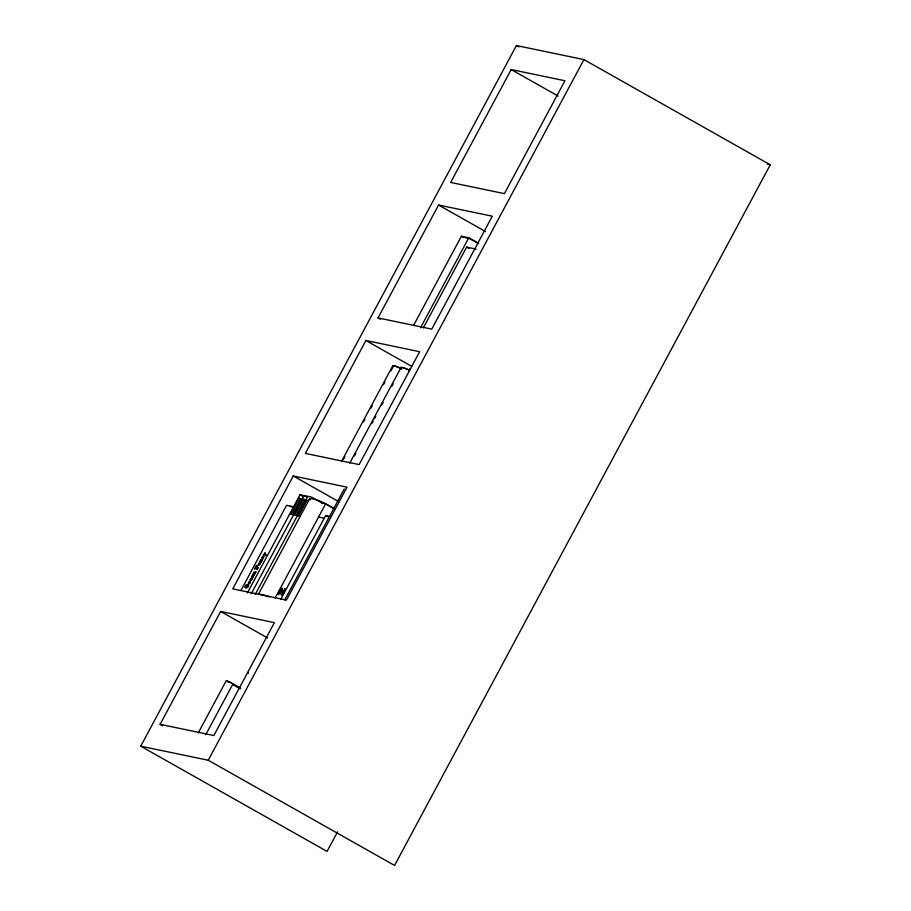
<?xml version="1.0" encoding="UTF-8"?>
<svg xmlns="http://www.w3.org/2000/svg" width="911" height="911" viewBox="0 0 911 911"><rect width="100%" height="100%" fill="white"/><g stroke="black" fill="none" stroke-linecap="round" stroke-linejoin="round"><path stroke-width="1.37" d="M256.538 567.781C256.276 566.278 258.428 566.471 256.595 567.826M283.925 590.556C288.263 581.799 278.903 605.633 281.408 588.905C275.987 602.615 278.607 587.515 282.399 588.278L282.512 593.186M140.738 746.2L516.423 45.55L583.928 59.591L770.262 164.8L394.577 865.45L208.243 760.252L140.738 746.2L327.072 851.409L337.582 831.8M160.108 724.347L220.633 611.452L274.382 622.634L213.846 735.53L160.108 724.347L162.579 725.748M293.274 475.986L232.738 588.882L286.487 600.064L347.023 487.169L293.274 475.986L339.029 501.813M365.915 340.509L305.379 453.405L359.128 464.587L419.664 351.692L365.915 340.509L411.67 366.336M378.019 317.928L438.555 205.032L492.304 216.214L431.768 329.11L378.019 317.928L380.502 319.328M511.196 69.555L450.66 182.451L504.409 193.633L564.945 80.749L511.196 69.555L558.192 96.088M241.039 590.26L286.601 505.286L293.593 506.744M254.579 569.147L256.424 565.492L257.232 565.594L255.832 566.801M250.502 579.92C251.789 577.244 248.68 580.865 251.413 579.943C252.336 578.474 251.926 577.938 251.63 579.897C247.86 583.234 252.768 574.659 250.605 579.943M252.085 576.97C253.372 574.294 250.263 577.916 252.996 576.982C254.01 575.57 253.452 574.966 253.212 576.948C249.443 580.284 254.351 571.709 252.188 576.993M249.455 583.86L250.309 582.095M255.991 571.664L255.171 573.201M260.979 562.383L261.821 560.8M261.969 560.527L262.789 558.99M247.359 592.97L300.026 494.741L311.676 497.167L322.824 503.453M251.242 593.778L303.91 495.55L306.392 496.939M255.126 594.587L307.793 496.358M334.28 508.543C326.685 504.762 318.383 498.636 309.66 498.693L258.417 594.257L262.448 594.553L269.109 596.933M413.776 325.068L461.399 236.245L468.778 237.771L478.639 243.339M341.545 461.342L392.857 365.641M343.549 459.212L344.882 456.718M363.557 421.895L364.89 419.402M370.902 408.208L372.235 405.725M383.565 384.579L384.909 382.085M390.91 370.891L392.242 368.408M198.302 732.843L226.258 680.676L229.287 681.94M275.122 598.015L325.705 503.703L321.742 502.872M420.483 327.858L468.778 237.771M349.79 463.061L401.113 367.349M354.47 455.955L355.802 453.462M371.802 423.604L373.146 421.121M374.478 418.639L375.81 416.145M381.811 404.951L383.144 402.457M391.821 386.287L393.153 383.804M423.319 327.914L466.637 247.12L476.123 249.102M205.738 734.699L233.034 683.785L240.629 688.112M280.827 599.199L325.683 515.558L329.566 516.355M284.71 600.007L344.267 488.922M208.243 760.252L583.928 59.591M767.506 164.219L770.262 164.8M465.68 237.828L469.825 238.693L478.503 243.59M308.601 500.503L307.053 500.173L298.478 516.184L300.026 516.503M290.176 506.482L292.898 507.051M318.554 517.038L324.248 518.222M262.482 559.388L261.024 559.32L259.464 562.064L261.127 561.905M262.095 560.106L260.603 560.151L261.514 561.199M255.387 567.633L257.79 568.134C259.271 565.56 256.116 571.482 257.323 568.999L254.921 568.498M255.684 572.062L254.226 571.994L252.666 574.739L254.328 574.59M255.296 572.78L253.805 572.825L254.716 573.873M254.943 573.452L254.18 575.057M249.99 582.687C248.988 579.954 249.01 582.619 248.27 583.108L249.614 583.393M248.134 672.694L247.553 672.569L248.316 673.172M401.17 368.431L398.665 367.372A25.497 2.05 28.2 0 0 392.937 366.176M408.299 369.707L409.449 370.287M401.204 368.568L399.155 367.68A24.734 1.981 28.2 0 0 394.463 366.017M408.766 370.003L406.91 369.092A25.497 2.05 28.2 0 0 401.182 367.896M227.761 681.155L230.449 682.498M230.073 682.248L231.747 683.159M231.496 682.977L233.227 683.933L232.84 684.639L240.253 688.818M516.423 45.55L518.894 46.939M438.555 205.032L485.552 231.565M461.399 236.245L463.87 237.634M466.637 247.12L469.097 248.509M326.502 504.364L333.938 508.554M300.026 494.741L302.509 496.131M325.683 515.558L328.131 516.936M220.633 611.452L267.629 637.985M227.443 681.553L228.092 682.009M310.252 499.832L309.66 498.693M409.438 369.615A25.497 2.05 28.2 0 1 410.326 369.092M392.983 367.691A24.734 1.981 28.2 0 1 392.903 367.156M401.774 367.714A24.734 1.981 28.2 0 1 407.399 369.399M409.472 371.119A24.734 1.981 28.2 0 1 409.403 370.595M401.227 369.399A24.734 1.981 28.2 0 1 401.159 368.875M245.048 587.037C245.492 589.907 249.284 586.433 248.509 584.646C245.765 583.746 249.762 586.308 247.006 587.31A44.445 11.615 -60.6 0 1 245.503 586.991C246.357 584.145 246.87 583.655 245.048 587.037M261.924 557.68C263.074 560.094 265.249 553.786 263.04 557.714C261.411 557.065 264.418 554.765 261.924 557.68M265.727 554.742C265.147 557.931 266.399 551.349 264.429 552.988L264.976 553.82L263.689 554.378C262.789 555.323 263.325 555.072 265.727 554.742M258.804 564.957C261.571 564.968 259.999 560.037 258.177 565.014C259.088 563.066 260.261 564.342 258.804 564.957M299.332 498.351L290.746 514.351L292.306 514.681L300.881 498.681L299.332 498.351M303.135 499.114L294.56 515.114L296.109 515.432L304.695 499.433L303.135 499.114"/></g></svg>
